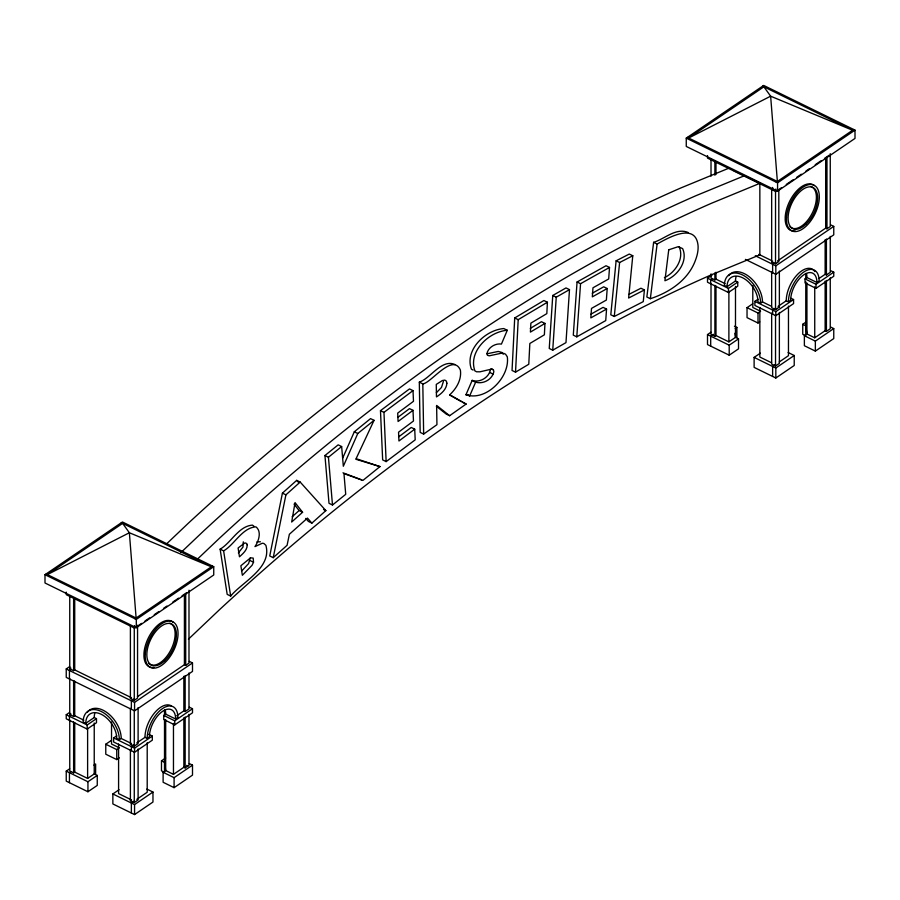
<?xml version="1.0" encoding="UTF-8"?>
<svg xmlns="http://www.w3.org/2000/svg" width="900" height="900" viewBox="0 0 900 900"><rect width="100%" height="100%" fill="white"/><g stroke="black" fill="none" stroke-linecap="round" stroke-linejoin="round"><path stroke-width="1.35" d="M544.95 323.426L530.415 332.1L530.876 323.134L546.829 313.616L547.403 302.231L543.915 300.521L514.71 317.959L512.044 370.463L515.531 372.161L528.784 364.252L529.841 343.485L544.376 334.811L544.95 323.426L541.462 321.716L530.291 328.387M515.531 372.161L518.197 319.669L547.403 302.231M552.757 295.481L549.248 348.469L552.735 350.179L565.976 342.63L569.486 289.631L565.999 287.933L552.757 295.481L556.245 297.191L569.486 289.631M552.735 350.179L556.245 297.191M606.555 309.06L590.827 317.891L591.502 308.396L606.375 300.049L607.196 288.517L592.324 296.865L592.965 287.798L608.692 278.966L609.514 267.446L606.026 265.736L577.069 281.993L573.289 335.137L576.776 336.848L605.734 320.591L606.555 309.06L603.067 307.361L590.962 314.145M576.776 336.848L580.556 283.702L609.514 267.446M241.774 570.949L248.591 563.569L250.256 557.899M253.519 562.241L253.192 558.09L250.571 557.82L240.862 565.751L242.359 575.291L252.079 565.279L253.519 562.241L250.031 560.543M644.423 289.935L628.616 298.035L632.779 255.757L629.291 254.059L616.117 260.809L610.796 314.775L614.284 316.485L643.264 301.635L644.423 289.935L640.935 288.225L628.774 294.457M614.284 316.485L619.605 262.507L632.779 255.757M653.625 242.314L646.852 297L650.34 298.71C669.847 292.275 688.68 279.743 695.7 259.571A24.188 12.769 -63.9 0 0 698.006 245.07C695.227 221.929 667.395 238.331 657.113 244.024L653.625 242.314C664.538 239.107 675.9 227.362 688.084 232.459M650.34 298.71L657.113 244.024M443.396 381.499L441.484 387.45L436.365 392.704M282.42 493.132L269.741 555.975L273.229 557.685L287.077 545.31L289.373 534.274L307.463 518.096L311.884 523.125L325.868 510.615L300.184 482.062L296.696 480.364L282.42 493.132L285.907 494.843L300.184 482.062M273.229 557.685L285.907 494.843M473.119 370.08L471.431 369.202C464.377 350.156 485.224 329.918 503.798 328.567L507.285 330.277L501.446 344.059C495.202 343.159 488.183 347.377 486.9 353.723L487.429 355.286L489.218 355.815L501.728 353.16L503.899 353.419L505.564 354.218L507.308 356.839C510.075 377.235 486.011 401.614 465.952 394.762L472.185 380.363C479.666 382.995 488.902 377.629 490.365 369.877M472.185 380.363C479.902 386.066 492.142 380.779 493.853 371.588L493.38 369.799L491.051 368.662M469.44 396.461L475.673 382.072M342.619 458.246L354.296 431.798L370.564 418.624L374.051 420.334L355.826 459.248L379.98 466.594L362.891 480.431L343.957 473.603L345.724 494.314L332.494 505.012L329.006 503.303L324.945 455.535L338.164 444.848L341.651 446.546L343.327 466.256L357.784 433.507L374.051 420.334M238.365 552.938L242.977 547.065L243.281 541.811M166.489 543.96L188.55 523.012A2005.954 1059.356 -63.9 0 1 680.479 188.111L728.887 168.176M180.968 552.499L204.041 530.595A2005.954 1059.356 -63.9 0 1 695.959 195.694L744.367 175.759M197.46 559.125L219.521 538.178A2005.954 1059.356 -63.9 0 1 711.45 203.276L759.847 183.341L759.847 254.835L711.45 274.781A2005.954 1059.356 -63.9 0 0 219.521 609.671L188.426 639.191M230.67 596.081L223.616 550.879C234.675 544.477 242.145 527.771 255.949 526.837C261.99 531.653 258.593 541.181 255.004 546.604L262.327 543.229L263.903 543.488L265.882 545.332C272.227 567.99 241.83 582.266 230.67 596.081L227.183 594.371L220.129 549.169C231.188 542.767 238.657 526.061 252.461 525.127L253.89 526.151M292.151 516.769L299.104 510.548L302.591 512.257L291.668 522.034L295.031 502.605L302.591 512.257M332.494 505.012L328.433 457.245L341.651 446.546M398.61 436.916L411.233 427.466L414.72 429.165L415.192 439.853L386.145 461.61L382.657 459.9L380.475 410.659L409.522 388.901L413.01 390.611L413.483 401.287L397.71 413.1L398.081 421.504L412.999 410.332L409.511 408.623L397.789 417.409M386.145 461.61L383.963 412.369L413.01 390.611M414.72 429.165L398.947 440.989L398.554 432.191L413.471 421.009L412.999 410.332M423.652 434.081L422.809 383.873C430.751 383.434 452.7 352.451 460.384 370.091C461.812 379.541 456.424 388.575 449.73 394.796L466.132 404.044L449.629 415.71L436.624 405.416L436.939 424.688L423.652 434.081L420.165 432.382L419.321 382.162C430.549 378.371 441.664 358.504 455.051 364.567M45 574.706L122.434 521.989L213.739 566.696L213.739 574.988L136.305 627.705L45 582.998L45 574.706L136.305 619.414L213.739 566.696M686.261 138.139L763.695 85.433L855 130.129L855 138.431L777.566 191.149L686.261 146.441L686.261 138.139L777.566 182.846L855 130.129M135.011 618.773L212.445 566.066M776.273 182.216L853.706 129.499M189.304 661.376L192.499 662.94L192.499 671.411L134.561 710.854L66.24 677.408L66.24 668.936L69.716 666.562M74.722 598.455L74.722 669.915L73.62 670.669L69.75 668.768L70.841 668.025M71.044 669.398L69.435 670.489L69.435 678.971M66.24 592.133L66.24 594.664L134.561 628.11L141.514 623.385M144.99 621.011L149.625 617.861M154.26 614.7L158.895 611.55M163.53 608.389L167.006 606.026M172.8 602.077L178.594 598.14M182.07 595.778L186.705 592.616M707.501 155.565L707.501 158.107L775.822 191.554L781.616 187.605M786.251 184.455L793.204 179.719M796.68 177.356L801.315 174.195M805.95 171.045L809.426 168.683M815.22 164.734L821.014 160.785M824.49 158.422L829.125 155.273M138.105 707.602L138.105 743.546L134.269 746.156L130.399 744.255L131.49 743.512L121.219 738.484L119.362 739.732A23.749 14.783 55.8 0 0 101.261 711.484A23.749 14.783 55.8 0 0 83.149 722.002L85.77 723.285L94.23 717.536L96.491 718.639L96.491 722.711L87.176 729.056L66.24 718.808L66.24 714.724L69.57 712.462M771.615 306.394L762.48 301.916L760.624 303.176A23.749 14.783 55.8 0 0 742.523 274.928A23.749 14.783 55.8 0 0 724.41 285.446L727.031 286.729L735.491 280.969L737.752 282.082L737.752 286.155L728.438 292.489L707.501 282.24L707.501 278.168L711.945 275.153M74.722 681.154L74.722 715.714L73.62 716.456L69.75 714.566L70.841 713.812M71.044 715.196L69.435 716.288L69.435 720.371M712.305 278.64L710.696 279.731L710.696 283.804M711.011 273.859L711.011 277.999L714.893 279.9L715.984 279.157L715.984 272.239M87.176 729.056L87.176 724.984L96.491 718.639M728.438 292.489L728.438 288.416L737.752 282.082M137.554 625.252L137.554 698.119L134.269 700.357L130.399 698.456L131.49 697.714L74.722 669.915M778.815 190.091L778.815 261.562L775.53 263.801L771.66 261.9L772.751 261.157M134.078 698.974L131.366 700.819L131.366 709.301M137.407 696.712L184.41 664.706L184.41 594.653M774.236 263.16L772.627 264.262L772.627 272.734M777.533 260.933L825.671 228.15L825.671 158.085M184.41 664.706L185.704 665.347L188.989 663.109L188.989 590.242M825.671 228.15L826.965 228.78L830.25 226.541L830.25 153.675M134.561 710.854L134.561 702.383L192.499 662.94M745.38 259.391L775.822 274.298L775.822 265.826L833.76 226.384L830.565 224.82M775.822 274.298L833.76 234.855L833.76 226.384M148.646 734.299L152.314 736.087L152.314 740.171L134.561 752.254L113.625 742.005L113.625 737.933L116.73 735.817M791.134 298.339L793.575 299.531L793.575 303.604L775.822 315.697L754.886 305.449L754.886 301.365L757.991 299.25M69.75 720.011L69.75 770.962L73.62 772.864L74.722 772.11L87.615 778.433L94.23 773.933L97.256 775.418L97.256 785.408L87.941 791.752L66.24 781.121L66.24 771.131L69.694 768.78M119.317 757.834L116.752 759.589L105.772 754.211L105.772 744.221L111.521 740.306M734.906 333.27L735.491 337.376L738.518 338.861L738.518 348.851L729.202 355.185L707.501 344.565L707.501 334.575L710.955 332.224M759.724 321.863L758.014 323.021L747.034 317.644L747.034 307.654L752.794 303.739M71.044 771.592L69.435 772.695L69.435 782.685M713.396 334.294L710.696 336.127L710.696 346.118M711.011 283.455L711.011 334.406L714.893 336.296L715.984 335.554L715.984 285.986M189.304 707.175L192.499 708.739L192.499 712.811L174.746 724.894L163.766 719.528L163.766 715.444L165.679 714.139L175.646 719.021L177.874 717.502A23.749 12.544 -63.9 0 0 162.518 708.57A23.749 12.544 -63.9 0 0 147.161 738.416L144.979 737.347L136.811 742.916M830.565 270.619L833.76 272.171L833.76 276.255L816.008 288.338L805.028 282.96L805.028 278.887L806.94 277.582L816.908 282.465L819.135 280.946A23.749 12.544 -63.9 0 0 803.779 272.014A23.749 12.544 -63.9 0 0 788.423 301.86L786.24 300.791L779.096 305.651M93.915 765.146L95.625 763.976L95.625 773.966M116.752 759.589L116.752 749.587L119.317 747.844L111.532 744.03L111.532 722.002M735.176 328.579L736.886 327.42L734.445 326.228M758.014 323.021L758.014 313.031L759.724 311.873M134.078 744.773L131.366 746.617L131.366 750.69M176.715 715.748L183.859 710.876L183.859 676.327M819 278.494L825.131 274.32L825.131 239.76M183.859 710.876L185.153 711.518L188.989 708.908L188.989 672.964M771.66 271.755L771.66 307.699L775.53 309.589L779.366 306.979L779.366 271.046M825.131 274.32L826.414 274.95L830.25 272.34L830.25 236.407M715.984 335.554L728.887 341.876L735.491 337.376L735.491 286.425M147.161 738.416L149.389 736.898A20.306 10.721 -63.9 0 1 162.518 711.383A20.306 10.721 -63.9 0 1 175.646 719.021M788.423 301.86L790.65 300.341A20.306 10.721 -63.9 0 1 803.779 274.826A20.306 10.721 -63.9 0 1 816.908 282.465M134.561 752.254L134.561 748.181L152.314 736.087M174.746 724.894L174.746 720.821L192.499 708.739M775.822 315.697L775.822 311.614L793.575 299.531M816.008 288.338L816.008 284.265L833.76 272.171M87.941 791.752L87.941 781.751L97.256 775.418M729.202 355.185L729.202 345.195L738.518 338.861M146.857 789.064L152.966 792.045L152.966 802.046L134.561 814.567L112.86 803.947L112.86 793.957L119.07 789.727M164.509 719.651L164.509 772.324L161.482 770.839L161.482 760.849L165.623 758.036M788.13 352.507L794.227 355.489L794.227 365.479L775.822 378.011L754.121 367.38L754.121 357.39L760.331 353.171M805.77 281.711L805.77 335.767L802.744 334.282L802.744 324.293L805.849 322.178M189.304 763.571L192.499 765.135L192.499 775.125L174.094 787.658L163.114 782.28L163.114 772.29L165.679 770.546L165.679 719.595M830.565 327.015L833.76 328.579L833.76 338.569L815.355 351.101L804.375 345.724L804.375 335.734L806.94 333.979L806.94 283.039M138.105 748.991L138.105 799.942L134.269 802.553L130.399 800.663L131.49 799.909L118.586 793.597L118.586 744.019M134.078 801.18L131.366 803.014L131.366 813.004M136.811 799.312L147.206 792.236L147.206 742.669M161.482 760.849L164.509 762.334L165.679 770.546L173.464 774.36L183.859 767.284L183.859 717.705M775.339 364.613L772.627 366.457L772.627 376.447M779.231 361.969L788.467 355.68L788.467 306.101M802.744 324.293L805.77 325.777L806.94 333.979L814.736 337.793L825.131 330.716L825.131 281.149M183.859 767.284L185.153 767.914L188.989 765.304L188.989 714.352M771.66 313.144L771.66 364.095L775.53 365.996L779.366 363.386L779.366 312.435M825.131 330.716L826.414 331.358L830.25 328.748L830.25 277.796M134.561 814.567L134.561 804.577L152.966 792.045M174.094 787.658L174.094 777.668L192.499 765.135M775.822 378.011L775.822 368.021L794.227 355.489M815.355 351.101L815.355 341.111L833.76 328.579M592.268 293.231L603.709 286.808L607.196 288.517M664.414 277.661C675.214 272.588 684.562 258.593 679.14 246.893M487.058 353.79L498.24 351.45L502.076 352.507L503.235 354.251M256.838 541.946L260.415 541.778M507.285 330.277C488.711 331.616 467.865 351.866 474.919 370.912L476.606 371.79L479.947 371.812L491.726 369.09L493.38 369.799M465.952 394.762L468.652 394.83M356.366 458.764L379.98 466.594M342.99 472.804L361.721 479.858M762.604 86.175L852.615 130.252L770.636 96.188L763.886 86.805L688.646 138.026L770.636 96.188L777.375 181.474L687.364 137.396M733.646 170.505L758.666 182.756M758.88 254.362L771.491 260.539M805.028 278.887L816.008 284.265M755.291 255.769L775.822 265.826M778.072 306.349L779.366 306.979M715.984 279.157L725.119 283.624M776.633 308.846L775.339 308.216L772.627 310.061L772.627 314.134M760.624 303.176L758.002 301.894A20.306 12.645 55.8 0 0 742.523 277.729A20.306 12.645 55.8 0 0 727.031 286.729M707.501 278.168L728.438 288.416M754.886 301.365L775.822 311.614M760.59 311.287L752.794 307.474L752.794 285.435M747.034 307.654L758.014 313.031M804.375 335.734L815.355 341.111M616.117 260.809L619.605 262.507M771.581 362.779L759.847 357.03L759.847 307.463M707.501 334.575L729.202 345.195M754.121 357.39L775.822 368.021M577.069 281.993L580.556 283.702M514.71 317.959L518.197 319.669M489.724 372.465L493.211 374.175M462.645 402.334L466.132 404.044M419.321 382.162L422.809 383.873M449.629 415.71L446.141 414.011L436.387 406.282M380.475 410.659L383.963 412.369M354.296 431.798L357.784 433.507M324.945 455.535L328.433 457.245M323.55 509.479L325.868 510.615M311.884 523.125L308.396 521.415L305.741 518.4M220.129 549.169L223.616 550.879M121.331 522.731L211.354 566.809L129.364 532.744L122.625 523.373L47.385 574.594L129.364 532.744L136.114 618.03L46.091 573.964M163.766 715.444L174.746 720.821M66.24 668.936L134.561 702.383M186.604 765.416L187.898 766.046M74.722 715.714L83.858 720.191M119.362 739.732L116.741 738.45A20.306 12.645 55.8 0 0 101.261 714.296A20.306 12.645 55.8 0 0 85.77 723.285M66.24 714.724L87.176 724.984M113.625 737.933L134.561 748.181M105.772 744.221L116.752 749.587M163.114 772.29L174.094 777.668M66.24 771.131L87.941 781.751M112.86 793.957L134.561 804.577M449.764 395.066L461.475 401.67M296.696 480.364L298.53 482.4M294.064 504.113L299.104 510.548M826.965 157.32L826.965 228.78M826.414 239.018L826.414 274.95M826.414 280.406L826.414 331.358M814.736 286.852L814.736 337.793M805.77 273.442L805.77 278.955M777.566 182.846L777.566 191.149M775.822 189.023L775.822 191.554M775.53 190.935L775.53 263.801M775.53 273.656L775.53 309.589M775.53 315.045L775.53 365.996M772.627 187.459L772.627 189.99M771.66 189.034L771.66 261.9M736.886 327.42L736.886 337.41M728.887 290.925L728.887 341.876M715.984 161.888L715.984 174.499M714.893 161.235L714.893 175.252M714.893 272.993L714.893 279.9M714.893 285.356L714.893 336.296M711.011 159.345L711.011 176.153M185.704 593.876L185.704 665.347M185.153 675.574L185.153 711.518M185.153 716.962L185.153 767.914M173.464 723.409L173.464 774.36M164.509 710.01L164.509 715.511M136.305 619.414L136.305 627.705M134.561 625.579L134.561 628.11M134.269 627.491L134.269 700.357M134.269 710.212L134.269 746.156M134.269 751.601L134.269 802.553M130.399 625.59L130.399 698.456M130.399 708.322L130.399 744.255M130.399 749.711L130.399 800.663M94.23 722.981L94.23 773.933M87.615 728.865L87.615 778.433M74.722 722.543L74.722 772.11M73.62 597.803L73.62 670.669M73.62 680.524L73.62 716.456M73.62 721.913L73.62 772.864M69.75 595.901L69.75 668.768M69.75 678.623L69.75 714.566M144.979 737.347A23.749 12.544 -63.9 0 1 154.463 712.98A23.749 12.544 -63.9 0 1 171.191 705.791M173.115 622.226A25.402 13.421 -63.9 0 0 155.542 627.39A25.402 13.421 -63.9 0 0 143.966 653.288L143.933 656.212A25.402 13.421 -63.9 0 0 153.911 667.429M169.886 623.205A22.86 12.071 -63.9 0 1 170.618 650.385A22.86 12.071 -63.9 0 1 148.736 663.435M94.23 717.536A20.306 12.645 55.8 0 1 94.759 713.498M165.229 710.156A20.306 10.721 -63.9 0 1 165.679 714.139M87.424 712.238A23.749 14.783 55.8 0 1 107.786 713.183A23.749 14.783 55.8 0 1 121.219 738.484M786.24 300.791A23.749 12.544 -63.9 0 1 797.625 274.32A23.749 12.544 -63.9 0 1 814.905 271.586M814.376 185.659A25.402 13.421 -63.9 0 0 796.804 190.834A25.402 13.421 -63.9 0 0 785.227 216.731L785.194 219.656A25.402 13.421 -63.9 0 0 795.173 230.873M811.148 186.649A22.86 12.071 -63.9 0 1 811.879 213.829A22.86 12.071 -63.9 0 1 789.998 226.879M735.491 280.969A20.306 12.645 55.8 0 1 736.02 276.941M806.49 273.6A20.306 10.721 -63.9 0 1 806.94 277.582M728.685 275.681A23.749 14.783 55.8 0 1 749.059 276.615A23.749 14.783 55.8 0 1 762.48 301.916M145.26 653.929L145.215 656.842A25.402 13.421 -63.9 0 0 161.91 665.145A25.402 13.421 -63.9 0 0 178.054 633.78L177.941 630.979A25.402 13.421 -63.9 0 0 161.347 624.049A25.402 13.421 -63.9 0 0 145.26 653.929M786.521 217.361L786.488 220.286A25.402 13.421 -63.9 0 0 803.171 228.589A25.402 13.421 -63.9 0 0 819.326 197.224L819.202 194.411A25.402 13.421 -63.9 0 0 802.609 187.493A25.402 13.421 -63.9 0 0 786.521 217.361M247.185 544.759C247.455 549.956 242.944 553.613 239.468 556.808L238.095 547.965L244.912 542.88L246.769 543.521L247.185 544.759M668.745 249.795L664.909 280.755C677.171 276.368 688.399 261.54 682.627 248.602L678.308 246.656L668.745 249.795M446.884 383.209C446.546 389.452 441.293 393.705 436.478 396.911L436.264 384.412L442.35 380.543L444.825 380.104L446.355 381.094L446.884 383.209M164.734 660.735A22.86 12.071 -63.9 0 0 172.597 624.611A22.86 12.071 -63.9 0 0 147.555 648.45A22.86 12.071 -63.9 0 0 164.734 660.735M805.995 224.179A22.86 12.071 -63.9 0 0 813.859 188.044A22.86 12.071 -63.9 0 0 788.816 211.894A22.86 12.071 -63.9 0 0 805.995 224.179"/></g></svg>
